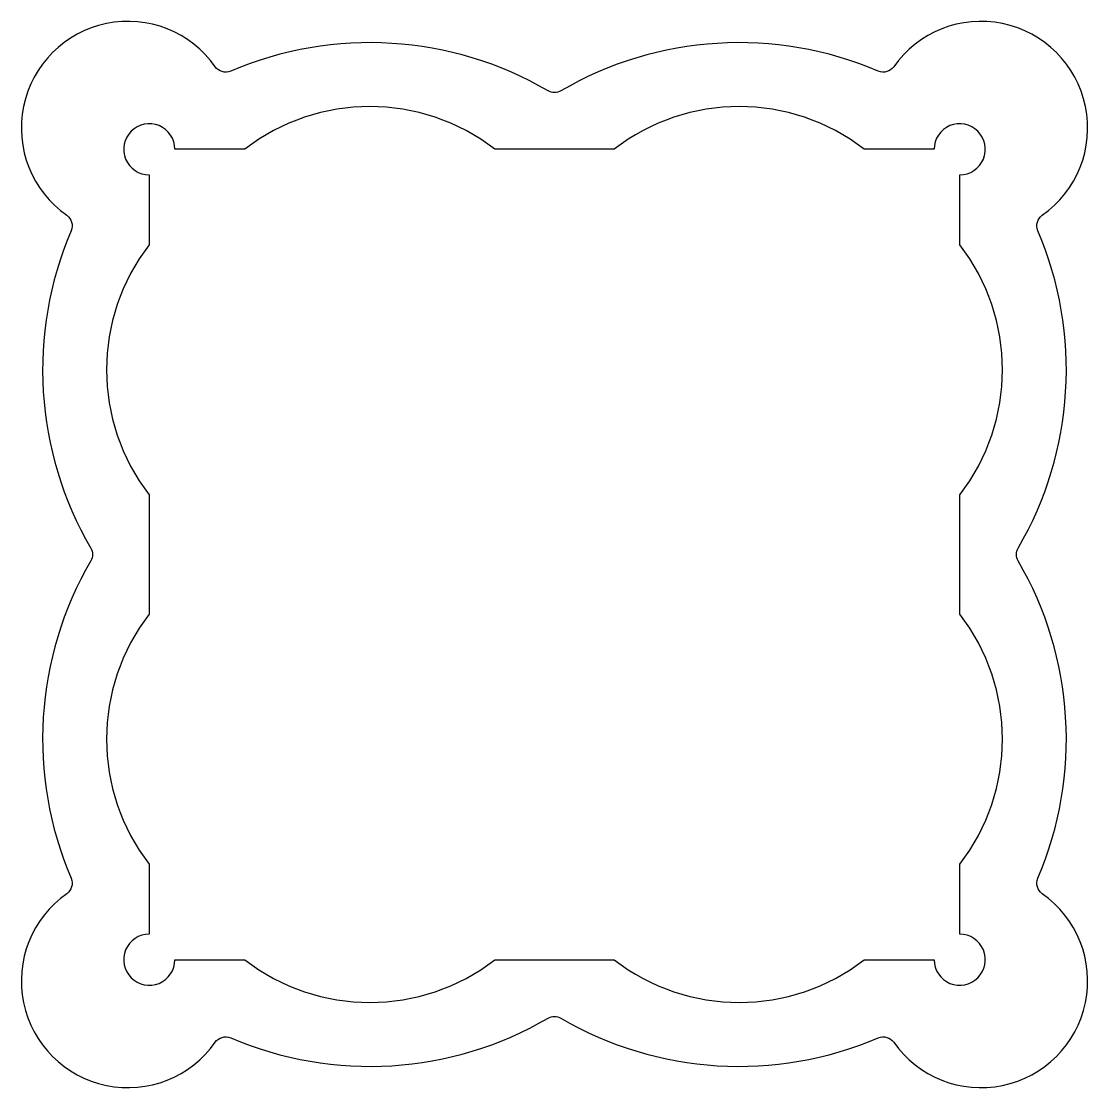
# Model space of a CAD drawing. Extents: x 533.8 to 558.8, y 549.4 to 574.4.
import ezdxf

# ---------------------------------------------------------------- set-up
doc = ezdxf.new("R2010")
doc.units = 0
doc.layers.get('0').update_dxf_attribs({"linetype": 'CONTINUOUS'})

msp = doc.modelspace()

# ---------------------------------------------------------------- linework, layer by layer
for points in [[(553.841, 573.186, 0.237133), (546.401, 572.724, -0.270111), (546.099, 572.724, 0.237133), (538.66, 573.186, -0.354429), (538.296, 573.289, 1.190341), (534.814, 569.807, -0.354429), (534.917, 569.443, 0.237133), (535.379, 562.004, -0.132678), (535.42, 561.853, -0.132678), (535.379, 561.702, 0.237133), (534.917, 554.263, -0.354429), (534.814, 553.899, 1.190341), (538.296, 550.417, -0.354429), (538.66, 550.52, 0.237133), (546.099, 550.982, -0.270111), (546.401, 550.982, 0.237133), (553.841, 550.52, -0.354429), (554.204, 550.417, 1.190341), (557.686, 553.899, -0.354429), (557.583, 554.263, 0.237133), (557.121, 561.702, -0.132678), (557.081, 561.853, -0.132678), (557.121, 562.004, 0.237133), (557.583, 569.443, -0.354429), (557.686, 569.807, 1.190341), (554.204, 573.289, -0.354429)], [(536.75, 570.753), (536.75, 569.116, 0.340997), (536.75, 563.25), (536.75, 560.456, 0.340997), (536.75, 554.59), (536.75, 552.953, 2.414214), (537.35, 552.353), (538.987, 552.353, 0.341019), (544.853, 552.353), (547.648, 552.353, 0.341019), (553.513, 552.353), (555.15, 552.353, 2.414214), (555.75, 552.953), (555.75, 554.59, 0.340997), (555.75, 560.456), (555.75, 563.25, 0.340997), (555.75, 569.116), (555.75, 570.753, 2.414214), (555.15, 571.353), (553.512, 571.353, 0.340976), (547.648, 571.353), (544.853, 571.353, 0.340976), (538.988, 571.353), (537.35, 571.353, 2.414214)]]:
    msp.add_lwpolyline(points, format="xyb", close=True)

doc.saveas('drawing.dxf')
